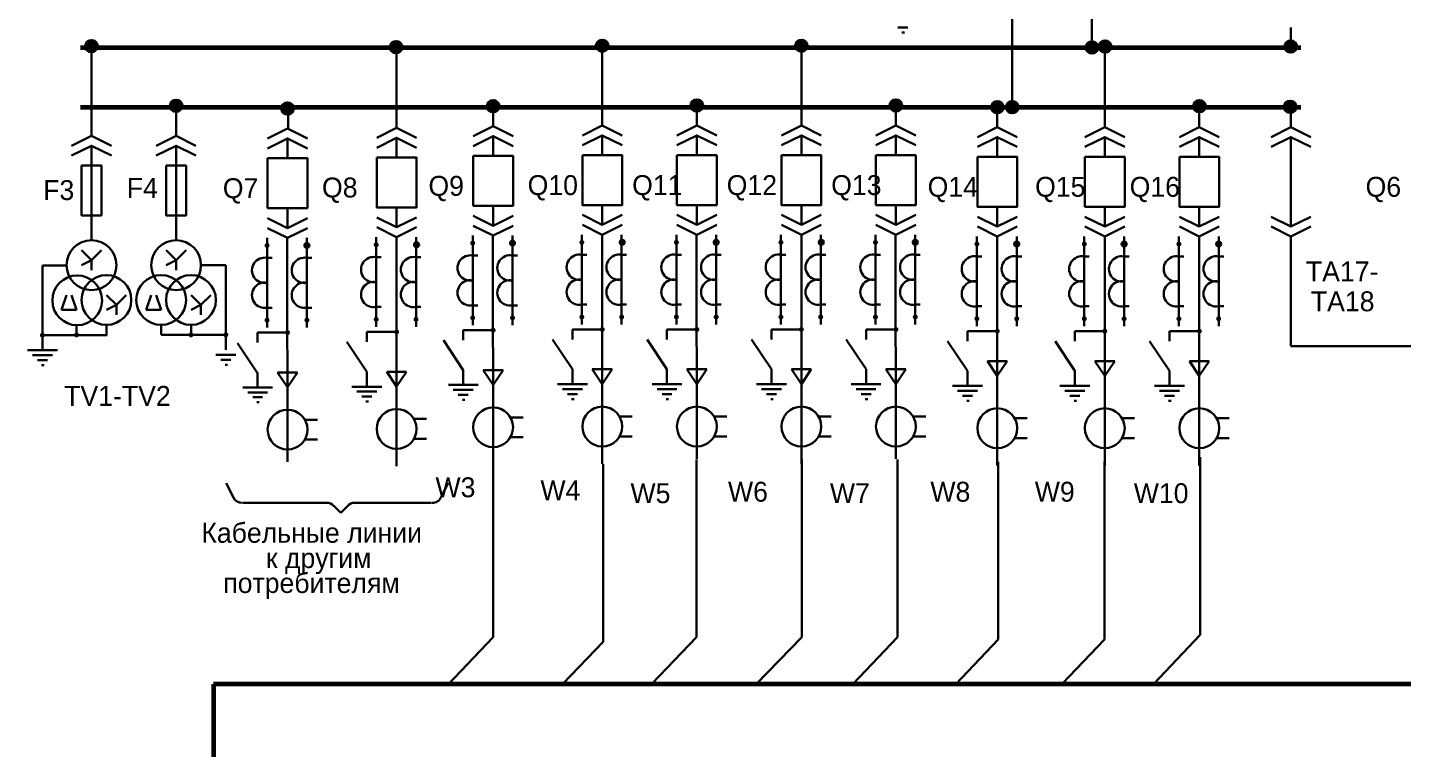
# Model space of a CAD drawing. Header units: millimetres. Extents: x -96 to 597, y -381 to 695.
# Drawn here: x -95.9 to 180.4, y 252.8 to 397.7 of the extents above; entities that cross this region are included whole.
import ezdxf

# ---------------------------------------------------------------- set-up
doc = ezdxf.new("R2010")
doc.units = ezdxf.units.MM

msp = doc.modelspace()

# ---------------------------------------------------------------- hatches: boundary and pattern name
at = {"lineweight": 60}
h = msp.add_hatch(color=256, dxfattribs=at)
edge = h.paths.add_edge_path()
edge.add_arc((-83.07, 393.92), 1, 0, 360)
h = msp.add_hatch(color=256, dxfattribs=at)
edge = h.paths.add_edge_path()
edge.add_arc((-22.02, 393.39), 1, 0, 360)
h = msp.add_hatch(color=256, dxfattribs=at)
edge = h.paths.add_edge_path()
edge.add_arc((-21.75, 393.52), 1, 0, 360)
h = msp.add_hatch(color=256, dxfattribs=at)
edge = h.paths.add_edge_path()
edge.add_arc((19.57, 394), 1, 0, 360)
h = msp.add_hatch(color=256, dxfattribs=at)
edge = h.paths.add_edge_path()
edge.add_arc((59.57, 394), 1, 0, 360)
h = msp.add_hatch(color=256, dxfattribs=at)
edge = h.paths.add_edge_path()
edge.add_arc((117.95, 393.66), 1, 0, 360)
h = msp.add_hatch(color=256, dxfattribs=at)
edge = h.paths.add_edge_path()
edge.add_arc((120.46, 393.79), 1, 0, 360)
at = {"lineweight": 30}
h = msp.add_hatch(color=256, dxfattribs=at)
edge = h.paths.add_edge_path()
edge.add_arc((157.95, 393.66), 1, 0, 360)
at = {"lineweight": 60}
h = msp.add_hatch(color=256, dxfattribs=at)
edge = h.paths.add_edge_path()
edge.add_arc((-66.07, 381.92), 1, 0, 360)
h = msp.add_hatch(color=256, dxfattribs=at)
edge = h.paths.add_edge_path()
edge.add_arc((-43.89, 381.34), 1, 0, 360)
h = msp.add_hatch(color=256, dxfattribs=at)
edge = h.paths.add_edge_path()
edge.add_arc((-2.36, 381.85), 1, 0, 360)
h = msp.add_hatch(color=256, dxfattribs=at)
edge = h.paths.add_edge_path()
edge.add_arc((38.57, 382), 1, 0, 360)
h = msp.add_hatch(color=256, dxfattribs=at)
edge = h.paths.add_edge_path()
edge.add_arc((78.57, 382), 1, 0, 360)
h = msp.add_hatch(color=256, dxfattribs=at)
edge = h.paths.add_edge_path()
edge.add_arc((98.95, 381.66), 1, 0, 360)
h = msp.add_hatch(color=256, dxfattribs=at)
edge = h.paths.add_edge_path()
edge.add_arc((101.95, 381.66), 1, 0, 360)
h = msp.add_hatch(color=256, dxfattribs=at)
edge = h.paths.add_edge_path()
edge.add_arc((139.26, 381.66), 1, 0, 360)
at = {"lineweight": 30}
h = msp.add_hatch(color=256, dxfattribs=at)
edge = h.paths.add_edge_path()
edge.add_arc((157.95, 381.66), 1, 0, 360)
h = msp.add_hatch(color=256, dxfattribs=at)
h.paths.add_polyline_path([(-47.79, 354.38, 0.414214), (-48.29, 353.88, 0.414214), (-47.79, 353.38)])
h.paths.add_polyline_path([(-47.79, 354.38), (-47.79, 353.38, 0.414214), (-47.29, 353.88, 0.414214)])
h = msp.add_hatch(color=256, dxfattribs=at)
h.paths.add_polyline_path([(-39.79, 354.38, 0.414214), (-40.29, 353.88, 0.414214), (-39.79, 353.38)])
h.paths.add_polyline_path([(-39.79, 354.38), (-39.79, 353.38, 0.414214), (-39.29, 353.88, 0.414214)])
h = msp.add_hatch(color=256, dxfattribs=at)
h.paths.add_polyline_path([(-25.86, 354.52, 0.414214), (-26.36, 354.02, 0.414214), (-25.86, 353.52)])
h.paths.add_polyline_path([(-25.86, 354.52), (-25.86, 353.52, 0.414214), (-25.36, 354.02, 0.414214)])
h = msp.add_hatch(color=256, dxfattribs=at)
h.paths.add_polyline_path([(-17.75, 354.52, 0.414214), (-18.25, 354.02, 0.414214), (-17.75, 353.52)])
h.paths.add_polyline_path([(-17.75, 354.52), (-17.75, 353.52, 0.414214), (-17.25, 354.02, 0.414214)])
h = msp.add_hatch(color=256, dxfattribs=at)
h.paths.add_polyline_path([(-6.47, 354.85, 0.414214), (-6.97, 354.35, 0.414214), (-6.47, 353.85)])
h.paths.add_polyline_path([(-6.47, 354.85), (-6.47, 353.85, 0.414214), (-5.97, 354.35, 0.414214)])
h = msp.add_hatch(color=256, dxfattribs=at)
h.paths.add_polyline_path([(1.53, 354.85, 0.414214), (1.03, 354.35, 0.414214), (1.53, 353.85)])
h.paths.add_polyline_path([(1.53, 354.85), (1.53, 353.85, 0.414214), (2.03, 354.35, 0.414214)])
h = msp.add_hatch(color=256, dxfattribs=at)
h.paths.add_polyline_path([(15.46, 355, 0.414214), (14.96, 354.5, 0.414214), (15.46, 354)])
h.paths.add_polyline_path([(15.46, 355), (15.46, 354, 0.414214), (15.96, 354.5, 0.414214)])
h = msp.add_hatch(color=256, dxfattribs=at)
h.paths.add_polyline_path([(23.57, 355, 0.414214), (23.07, 354.5, 0.414214), (23.57, 354)])
h.paths.add_polyline_path([(23.57, 355), (23.57, 354, 0.414214), (24.07, 354.5, 0.414214)])
h = msp.add_hatch(color=256, dxfattribs=at)
h.paths.add_polyline_path([(34.46, 355, 0.414214), (33.96, 354.5, 0.414214), (34.46, 354)])
h.paths.add_polyline_path([(34.46, 355), (34.46, 354, 0.414214), (34.96, 354.5, 0.414214)])
h = msp.add_hatch(color=256, dxfattribs=at)
h.paths.add_polyline_path([(42.46, 355, 0.414214), (41.96, 354.5, 0.414214), (42.46, 354)])
h.paths.add_polyline_path([(42.46, 355), (42.46, 354, 0.414214), (42.96, 354.5, 0.414214)])
h = msp.add_hatch(color=256, dxfattribs=at)
h.paths.add_polyline_path([(55.46, 355, 0.414214), (54.96, 354.5, 0.414214), (55.46, 354)])
h.paths.add_polyline_path([(55.46, 355), (55.46, 354, 0.414214), (55.96, 354.5, 0.414214)])
h = msp.add_hatch(color=256, dxfattribs=at)
h.paths.add_polyline_path([(63.57, 355, 0.414214), (63.07, 354.5, 0.414214), (63.57, 354)])
h.paths.add_polyline_path([(63.57, 355), (63.57, 354, 0.414214), (64.07, 354.5, 0.414214)])
h = msp.add_hatch(color=256, dxfattribs=at)
h.paths.add_polyline_path([(74.46, 355, 0.414214), (73.96, 354.5, 0.414214), (74.46, 354)])
h.paths.add_polyline_path([(74.46, 355), (74.46, 354, 0.414214), (74.96, 354.5, 0.414214)])
h = msp.add_hatch(color=256, dxfattribs=at)
h.paths.add_polyline_path([(82.46, 355, 0.414214), (81.96, 354.5, 0.414214), (82.46, 354)])
h.paths.add_polyline_path([(82.46, 355), (82.46, 354, 0.414214), (82.96, 354.5, 0.414214)])
h = msp.add_hatch(color=256, dxfattribs=at)
h.paths.add_polyline_path([(94.85, 354.66, 0.414214), (94.35, 354.16, 0.414214), (94.85, 353.66)])
h.paths.add_polyline_path([(94.85, 354.66), (94.85, 353.66, 0.414214), (95.35, 354.16, 0.414214)])
h = msp.add_hatch(color=256, dxfattribs=at)
h.paths.add_polyline_path([(102.85, 354.66, 0.414214), (102.35, 354.16, 0.414214), (102.85, 353.66)])
h.paths.add_polyline_path([(102.85, 354.66), (102.85, 353.66, 0.414214), (103.35, 354.16, 0.414214)])
h = msp.add_hatch(color=256, dxfattribs=at)
h.paths.add_polyline_path([(116.43, 354.66, 0.414214), (115.93, 354.16, 0.414214), (116.43, 353.66)])
h.paths.add_polyline_path([(116.43, 354.66), (116.43, 353.66, 0.414214), (116.93, 354.16, 0.414214)])
h = msp.add_hatch(color=256, dxfattribs=at)
h.paths.add_polyline_path([(124.43, 354.66, 0.414214), (123.93, 354.16, 0.414214), (124.43, 353.66)])
h.paths.add_polyline_path([(124.43, 354.66), (124.43, 353.66, 0.414214), (124.93, 354.16, 0.414214)])
h = msp.add_hatch(color=256, dxfattribs=at)
h.paths.add_polyline_path([(135.43, 354.66, 0.414214), (134.93, 354.16, 0.414214), (135.43, 353.66)])
h.paths.add_polyline_path([(135.43, 354.66), (135.43, 353.66, 0.414214), (135.93, 354.16, 0.414214)])
h = msp.add_hatch(color=256, dxfattribs=at)
h.paths.add_polyline_path([(143.43, 354.66, 0.414214), (142.93, 354.16, 0.414214), (143.43, 353.66)])
h.paths.add_polyline_path([(143.43, 354.66), (143.43, 353.66, 0.414214), (143.93, 354.16, 0.414214)])
h = msp.add_hatch(color=256, dxfattribs=at)
h.paths.add_polyline_path([(-6.47, 339.85, 0.414214), (-6.97, 339.35, 0.414214), (-6.47, 338.85)])
h.paths.add_polyline_path([(-6.47, 339.85), (-6.47, 338.85, 0.414214), (-5.97, 339.35, 0.414214)])
h = msp.add_hatch(color=256, dxfattribs=at)
h.paths.add_polyline_path([(1.53, 339.85, 0.414214), (1.03, 339.35, 0.414214), (1.53, 338.85)])
h.paths.add_polyline_path([(1.53, 339.85), (1.53, 338.85, 0.414214), (2.03, 339.35, 0.414214)])
h = msp.add_hatch(color=256, dxfattribs=at)
h.paths.add_polyline_path([(15.46, 340, 0.414214), (14.96, 339.5, 0.414214), (15.46, 339)])
h.paths.add_polyline_path([(15.46, 340), (15.46, 339, 0.414214), (15.96, 339.5, 0.414214)])
h = msp.add_hatch(color=256, dxfattribs=at)
h.paths.add_polyline_path([(23.46, 340, 0.414214), (22.96, 339.5, 0.414214), (23.46, 339)])
h.paths.add_polyline_path([(23.46, 340), (23.46, 339, 0.414214), (23.96, 339.5, 0.414214)])
h = msp.add_hatch(color=256, dxfattribs=at)
h.paths.add_polyline_path([(34.46, 340, 0.414214), (33.96, 339.5, 0.414214), (34.46, 339)])
h.paths.add_polyline_path([(34.46, 340), (34.46, 339, 0.414214), (34.96, 339.5, 0.414214)])
h = msp.add_hatch(color=256, dxfattribs=at)
h.paths.add_polyline_path([(42.46, 340, 0.414214), (41.96, 339.5, 0.414214), (42.46, 339)])
h.paths.add_polyline_path([(42.46, 340), (42.46, 339, 0.414214), (42.96, 339.5, 0.414214)])
h = msp.add_hatch(color=256, dxfattribs=at)
h.paths.add_polyline_path([(55.46, 340, 0.414214), (54.96, 339.5, 0.414214), (55.46, 339)])
h.paths.add_polyline_path([(55.46, 340), (55.46, 339, 0.414214), (55.96, 339.5, 0.414214)])
h = msp.add_hatch(color=256, dxfattribs=at)
h.paths.add_polyline_path([(63.46, 340, 0.414214), (62.96, 339.5, 0.414214), (63.46, 339)])
h.paths.add_polyline_path([(63.46, 340), (63.46, 339, 0.414214), (63.96, 339.5, 0.414214)])
h = msp.add_hatch(color=256, dxfattribs=at)
h.paths.add_polyline_path([(74.46, 340, 0.414214), (73.96, 339.5, 0.414214), (74.46, 339)])
h.paths.add_polyline_path([(74.46, 340), (74.46, 339, 0.414214), (74.96, 339.5, 0.414214)])
h = msp.add_hatch(color=256, dxfattribs=at)
h.paths.add_polyline_path([(82.46, 340, 0.414214), (81.96, 339.5, 0.414214), (82.46, 339)])
h.paths.add_polyline_path([(82.46, 340), (82.46, 339, 0.414214), (82.96, 339.5, 0.414214)])
h = msp.add_hatch(color=256, dxfattribs=at)
h.paths.add_polyline_path([(-47.79, 339.38, 0.414214), (-48.29, 338.88, 0.414214), (-47.79, 338.38)])
h.paths.add_polyline_path([(-47.79, 339.38), (-47.79, 338.38, 0.414214), (-47.29, 338.88, 0.414214)])
h = msp.add_hatch(color=256, dxfattribs=at)
h.paths.add_polyline_path([(-39.79, 339.38, 0.414214), (-40.29, 338.88, 0.414214), (-39.79, 338.38)])
h.paths.add_polyline_path([(-39.79, 339.38), (-39.79, 338.38, 0.414214), (-39.29, 338.88, 0.414214)])
h = msp.add_hatch(color=256, dxfattribs=at)
h.paths.add_polyline_path([(-25.86, 339.52, 0.414214), (-26.36, 339.02, 0.414214), (-25.86, 338.52)])
h.paths.add_polyline_path([(-25.86, 339.52), (-25.86, 338.52, 0.414214), (-25.36, 339.02, 0.414214)])
h = msp.add_hatch(color=256, dxfattribs=at)
h.paths.add_polyline_path([(-17.86, 339.52, 0.414214), (-18.36, 339.02, 0.414214), (-17.86, 338.52)])
h.paths.add_polyline_path([(-17.86, 339.52), (-17.86, 338.52, 0.414214), (-17.36, 339.02, 0.414214)])
h = msp.add_hatch(color=256, dxfattribs=at)
h.paths.add_polyline_path([(-2.36, 337.35, 0.414214), (-2.86, 336.85, 0.414214), (-2.36, 336.35)])
h.paths.add_polyline_path([(-2.36, 337.35), (-2.36, 336.35, 0.414214), (-1.86, 336.85, 0.414214)])
h = msp.add_hatch(color=256, dxfattribs=at)
h.paths.add_polyline_path([(19.57, 337.5, 0.414214), (19.07, 337, 0.414214), (19.57, 336.5)])
h.paths.add_polyline_path([(19.57, 337.5), (19.57, 336.5, 0.414214), (20.07, 337, 0.414214)])
h = msp.add_hatch(color=256, dxfattribs=at)
h.paths.add_polyline_path([(38.57, 337.5, 0.414214), (38.07, 337, 0.414214), (38.57, 336.5)])
h.paths.add_polyline_path([(38.57, 337.5), (38.57, 336.5, 0.414214), (39.07, 337, 0.414214)])
h = msp.add_hatch(color=256, dxfattribs=at)
h.paths.add_polyline_path([(59.57, 337.5, 0.414214), (59.07, 337, 0.414214), (59.57, 336.5)])
h.paths.add_polyline_path([(59.57, 337.5), (59.57, 336.5, 0.414214), (60.07, 337, 0.414214)])
h = msp.add_hatch(color=256, dxfattribs=at)
h.paths.add_polyline_path([(78.57, 337.5, 0.414214), (78.07, 337, 0.414214), (78.57, 336.5)])
h.paths.add_polyline_path([(78.57, 337.5), (78.57, 336.5, 0.414214), (79.07, 337, 0.414214)])
h = msp.add_hatch(color=256, dxfattribs=at)
h.paths.add_polyline_path([(94.85, 339.66, 0.414214), (94.35, 339.16, 0.414214), (94.85, 338.66)])
h.paths.add_polyline_path([(94.85, 339.66), (94.85, 338.66, 0.414214), (95.35, 339.16, 0.414214)])
h = msp.add_hatch(color=256, dxfattribs=at)
h.paths.add_polyline_path([(98.95, 337.16, 0.414214), (98.45, 336.66, 0.414214), (98.95, 336.16)])
h.paths.add_polyline_path([(98.95, 337.16), (98.95, 336.16, 0.414214), (99.45, 336.66, 0.414214)])
h = msp.add_hatch(color=256, dxfattribs=at)
h.paths.add_polyline_path([(102.85, 339.66, 0.414214), (102.35, 339.16, 0.414214), (102.85, 338.66)])
h.paths.add_polyline_path([(102.85, 339.66), (102.85, 338.66, 0.414214), (103.35, 339.16, 0.414214)])
h = msp.add_hatch(color=256, dxfattribs=at)
h.paths.add_polyline_path([(116.43, 339.66, 0.414214), (115.93, 339.16, 0.414214), (116.43, 338.66)])
h.paths.add_polyline_path([(116.43, 339.66), (116.43, 338.66, 0.414214), (116.93, 339.16, 0.414214)])
h = msp.add_hatch(color=256, dxfattribs=at)
h.paths.add_polyline_path([(120.54, 337.16, 0.414214), (120.04, 336.66, 0.414214), (120.54, 336.16)])
h.paths.add_polyline_path([(120.54, 337.16), (120.54, 336.16, 0.414214), (121.04, 336.66, 0.414214)])
h = msp.add_hatch(color=256, dxfattribs=at)
h.paths.add_polyline_path([(124.43, 339.66, 0.414214), (123.93, 339.16, 0.414214), (124.43, 338.66)])
h.paths.add_polyline_path([(124.43, 339.66), (124.43, 338.66, 0.414214), (124.93, 339.16, 0.414214)])
h = msp.add_hatch(color=256, dxfattribs=at)
h.paths.add_polyline_path([(135.43, 339.66, 0.414214), (134.93, 339.16, 0.414214), (135.43, 338.66)])
h.paths.add_polyline_path([(135.43, 339.66), (135.43, 338.66, 0.414214), (135.93, 339.16, 0.414214)])
h = msp.add_hatch(color=256, dxfattribs=at)
h.paths.add_polyline_path([(139.54, 337.16, 0.414214), (139.04, 336.66, 0.414214), (139.54, 336.16)])
h.paths.add_polyline_path([(139.54, 337.16), (139.54, 336.16, 0.414214), (140.04, 336.66, 0.414214)])
h = msp.add_hatch(color=256, dxfattribs=at)
h.paths.add_polyline_path([(143.43, 339.66, 0.414214), (142.93, 339.16, 0.414214), (143.43, 338.66)])
h.paths.add_polyline_path([(143.43, 339.66), (143.43, 338.66, 0.414214), (143.93, 339.16, 0.414214)])
h = msp.add_hatch(color=256, dxfattribs=at)
h.paths.add_polyline_path([(-92.93, 336.35, 0.414214), (-93.43, 335.85, 0.414214), (-92.93, 335.35)])
h.paths.add_polyline_path([(-92.93, 336.35), (-92.93, 335.35, 0.414214), (-92.43, 335.85, 0.414214)])
h = msp.add_hatch(color=256, dxfattribs=at)
h.paths.add_polyline_path([(-86.07, 336.42, 0.414214), (-86.57, 335.92, 0.414214), (-86.07, 335.42)])
h.paths.add_polyline_path([(-86.07, 336.42), (-86.07, 335.42, 0.414214), (-85.57, 335.92, 0.414214)])
h = msp.add_hatch(color=256, dxfattribs=at)
h.paths.add_polyline_path([(-63.07, 336.42, 0.414214), (-63.57, 335.92, 0.414214), (-63.07, 335.42)])
h.paths.add_polyline_path([(-63.07, 336.42), (-63.07, 335.42, 0.414214), (-62.57, 335.92, 0.414214)])
h = msp.add_hatch(color=256, dxfattribs=at)
h.paths.add_polyline_path([(-56.07, 336.42, 0.414214), (-56.57, 335.92, 0.414214), (-56.07, 335.42)])
h.paths.add_polyline_path([(-56.07, 336.42), (-56.07, 335.42, 0.414214), (-55.57, 335.92, 0.414214)])
h = msp.add_hatch(color=256, dxfattribs=at)
h.paths.add_polyline_path([(-43.68, 336.88, 0.414214), (-44.18, 336.38, 0.414214), (-43.68, 335.88)])
h.paths.add_polyline_path([(-43.68, 336.88), (-43.68, 335.88, 0.414214), (-43.18, 336.38, 0.414214)])
h = msp.add_hatch(color=256, dxfattribs=at)
h.paths.add_polyline_path([(-21.75, 337.02, 0.414214), (-22.25, 336.52, 0.414214), (-21.75, 336.02)])
h.paths.add_polyline_path([(-21.75, 337.02), (-21.75, 336.02, 0.414214), (-21.25, 336.52, 0.414214)])

# ---------------------------------------------------------------- linework, layer by layer
for p, q in [((101.95, 403.66), (101.95, 381.66)), ((117.95, 403.66), (117.95, 393.66)), ((78.95, 397.65), (80.95, 397.65)), ((79.79, 396.66), (80.28, 396.66)), ((157.95, 393.66), (157.95, 397.66)), ((-83.07, 393.92), (-83.07, 375.92)), ((-21.75, 393.52), (-21.75, 377.52)), ((19.57, 394), (19.57, 378)), ((59.57, 394), (59.57, 378)), ((120.54, 393.66), (120.54, 377.66)), ((-66.07, 381.92), (-66.07, 375.92)), ((-43.58, 381.47), (-43.58, 377.47)), ((-2.36, 381.85), (-2.36, 377.85)), ((38.57, 382), (38.57, 378)), ((78.57, 382), (78.57, 378)), ((98.95, 381.66), (98.95, 377.66)), ((139.54, 381.66), (139.54, 377.66)), ((157.95, 381.66), (157.95, 377.66)), ((-83.07, 373.92), (-83.07, 359.92)), ((-66.07, 373.92), (-66.07, 359.92)), ((157.95, 375.66), (157.95, 357.66)), ((19.57, 362), (19.57, 358)), ((38.57, 362), (38.57, 358)), ((59.57, 362), (59.57, 358)), ((78.57, 362), (78.57, 358)), ((-83.07, 359.92), (-83.07, 354.92)), ((-66.07, 359.92), (-66.07, 354.92)), ((-47.68, 359.38), (-43.68, 357.38)), ((-43.68, 361.38), (-43.68, 357.38)), ((-43.68, 357.38), (-39.68, 359.38)), ((-25.75, 359.52), (-21.75, 357.52)), ((-21.75, 361.52), (-21.75, 357.52)), ((-21.75, 357.52), (-17.75, 359.52)), ((-6.36, 359.85), (-2.36, 357.85)), ((-2.36, 361.85), (-2.36, 357.85)), ((-2.36, 357.85), (1.64, 359.85)), ((15.57, 360), (19.57, 358)), ((19.57, 358), (23.57, 360)), ((34.57, 360), (38.57, 358)), ((38.57, 358), (42.57, 360)), ((55.57, 360), (59.57, 358)), ((59.57, 358), (63.57, 360)), ((74.57, 360), (78.57, 358)), ((78.57, 358), (82.57, 360)), ((94.95, 359.66), (98.95, 357.66)), ((98.95, 361.66), (98.95, 357.66)), ((98.95, 357.66), (102.95, 359.66)), ((116.54, 359.66), (120.54, 357.66)), ((120.54, 361.66), (120.54, 357.66)), ((120.54, 357.66), (124.54, 359.66)), ((135.54, 359.66), (139.54, 357.66)), ((139.54, 361.66), (139.54, 357.66)), ((139.54, 357.66), (143.54, 359.66)), ((153.95, 359.66), (157.95, 357.66)), ((157.95, 357.66), (161.95, 359.66)), ((-47.68, 357.38), (-43.68, 355.38)), ((-43.68, 355.38), (-39.68, 357.38)), ((-25.75, 357.52), (-21.75, 355.52)), ((-21.75, 355.52), (-17.75, 357.52)), ((-6.36, 357.85), (-2.36, 355.85)), ((-2.36, 355.85), (1.64, 357.85)), ((15.57, 358), (19.57, 356)), ((19.57, 356), (23.57, 358)), ((34.57, 358), (38.57, 356)), ((38.57, 356), (42.57, 358)), ((55.57, 358), (59.57, 356)), ((59.57, 356), (63.57, 358)), ((74.57, 358), (78.57, 356)), ((78.57, 356), (82.57, 358)), ((94.95, 357.66), (98.95, 355.66)), ((98.95, 355.66), (102.95, 357.66)), ((116.54, 357.66), (120.54, 355.66)), ((120.54, 355.66), (124.54, 357.66)), ((135.54, 357.66), (139.54, 355.66)), ((139.54, 355.66), (143.54, 357.66)), ((153.95, 357.66), (157.95, 355.66)), ((157.95, 355.66), (161.95, 357.66)), ((-47.79, 355.38), (-47.79, 337.38)), ((-43.74, 355.38), (-43.68, 310.38)), ((-39.79, 355.38), (-39.79, 337.38)), ((-25.86, 355.52), (-25.86, 337.52)), ((-21.75, 355.52), (-21.75, 309.52)), ((-17.86, 355.52), (-17.86, 337.52)), ((-6.47, 355.85), (-6.47, 337.85)), ((-2.41, 355.85), (-2.36, 310.85)), ((1.53, 355.85), (1.53, 337.85)), ((15.46, 356), (15.46, 338)), ((19.57, 356), (19.57, 310)), ((23.46, 356), (23.46, 338)), ((34.46, 356), (34.46, 338)), ((38.52, 356), (38.57, 311)), ((42.46, 356), (42.46, 338)), ((55.46, 356), (55.46, 338)), ((59.57, 356), (59.57, 310)), ((63.46, 356), (63.46, 338)), ((74.46, 356), (74.46, 338)), ((78.52, 356), (78.57, 311)), ((82.46, 356), (82.46, 338)), ((94.85, 355.66), (94.85, 337.66)), ((98.95, 355.66), (98.95, 309.66)), ((102.85, 355.66), (102.85, 337.66)), ((116.43, 355.66), (116.43, 337.66)), ((120.54, 355.66), (120.54, 309.66)), ((124.43, 355.66), (124.43, 337.66)), ((135.43, 355.66), (135.43, 337.66)), ((139.54, 355.66), (139.54, 309.66)), ((143.43, 355.66), (143.43, 337.66)), ((157.95, 337.66), (157.95, 355.66)), ((-85.07, 352.92), (-83.07, 350.92)), ((-83.07, 350.92), (-85.07, 349.92)), ((-83.07, 350.92), (-81.07, 352.92)), ((-81.07, 352.92), (-83.07, 350.92)), ((-83.07, 350.92), (-83.07, 348.92)), ((-68.07, 352.92), (-66.07, 350.92)), ((-66.07, 350.92), (-68.07, 349.92)), ((-64.07, 352.92), (-66.07, 350.92)), ((-66.07, 350.92), (-64.07, 352.92)), ((-66.07, 350.92), (-66.07, 348.92)), ((-47.79, 351.38), (-46.79, 351.38)), ((-39.79, 351.38), (-38.79, 351.38)), ((-25.86, 351.52), (-24.86, 351.52)), ((-17.86, 351.52), (-16.86, 351.52)), ((-6.47, 351.85), (-5.47, 351.85)), ((1.53, 351.85), (2.53, 351.85)), ((15.46, 352), (16.46, 352)), ((23.46, 352), (24.46, 352)), ((34.46, 352), (35.46, 352)), ((42.46, 352), (43.46, 352)), ((55.46, 352), (56.46, 352)), ((63.46, 352), (64.46, 352)), ((74.46, 352), (75.46, 352)), ((82.46, 352), (83.46, 352)), ((94.85, 351.66), (95.85, 351.66)), ((102.85, 351.66), (103.85, 351.66)), ((116.43, 351.66), (117.43, 351.66)), ((124.43, 351.66), (125.43, 351.66)), ((135.43, 351.66), (136.43, 351.66)), ((143.43, 351.66), (144.43, 351.66)), ((-87.93, 349.85), (-92.93, 349.85)), ((-92.93, 349.85), (-92.93, 332.85)), ((-61.07, 349.92), (-61.07, 349.92)), ((-61.07, 349.92), (-56.07, 349.92)), ((-56.07, 349.92), (-56.07, 335.92)), ((-88.07, 343.92), (-89.07, 340.92)), ((-86.07, 340.92), (-87.07, 343.92)), ((-80.07, 343.92), (-78.07, 341.92)), ((-76.07, 343.92), (-78.07, 341.92)), ((-78.07, 341.92), (-76.07, 343.92)), ((-71.07, 343.92), (-72.07, 340.92)), ((-69.07, 340.92), (-70.07, 343.92)), ((-63.07, 343.92), (-61.07, 341.92)), ((-59.07, 343.92), (-61.07, 341.92)), ((-61.07, 341.92), (-59.07, 343.92)), ((-89.07, 340.92), (-86.07, 340.92)), ((-78.07, 341.92), (-80.07, 340.92)), ((-78.07, 341.92), (-78.07, 339.92)), ((-72.07, 340.92), (-69.07, 340.92)), ((-61.07, 341.92), (-63.07, 340.92)), ((-61.07, 341.92), (-61.07, 339.92)), ((-47.79, 341.38), (-46.79, 341.38)), ((-39.79, 341.38), (-38.79, 341.38)), ((-25.86, 341.52), (-24.86, 341.52)), ((-17.86, 341.52), (-16.86, 341.52)), ((-6.47, 341.85), (-5.47, 341.85)), ((1.53, 341.85), (2.53, 341.85)), ((15.46, 342), (16.46, 342)), ((23.46, 342), (24.46, 342)), ((34.46, 342), (35.46, 342)), ((42.46, 342), (43.46, 342)), ((55.46, 342), (56.46, 342)), ((63.46, 342), (64.46, 342)), ((74.46, 342), (75.46, 342)), ((82.46, 342), (83.46, 342)), ((94.85, 341.66), (95.85, 341.66)), ((102.85, 341.66), (103.85, 341.66)), ((116.43, 341.66), (117.43, 341.66)), ((124.43, 341.66), (125.43, 341.66)), ((135.43, 341.66), (136.43, 341.66)), ((143.43, 341.66), (144.43, 341.66)), ((-86.07, 337.92), (-86.07, 335.92)), ((-80.07, 337.92), (-80.07, 335.92)), ((-69.07, 337.92), (-69.07, 335.92)), ((-63.07, 337.92), (-63.07, 335.92)), ((157.95, 333.66), (157.95, 337.66)), ((-79.93, 335.85), (-92.93, 335.85)), ((-69.07, 335.92), (-56.07, 335.92)), ((-56.07, 335.92), (-56.07, 332.92)), ((-43.68, 336.38), (-49.68, 336.38)), ((-49.68, 336.38), (-49.68, 334.38)), ((-27.75, 328.52), (-31.75, 334.52)), ((-21.75, 336.52), (-27.75, 336.52)), ((-27.75, 336.52), (-27.75, 334.52)), ((-8.36, 328.85), (-12.36, 334.85)), ((-8.36, 336.85), (-8.36, 334.85)), ((-2.36, 336.85), (-8.36, 336.85)), ((13.57, 329), (9.57, 335)), ((13.57, 337), (13.57, 335)), ((19.57, 337), (13.57, 337)), ((32.57, 329), (28.57, 335)), ((38.57, 337), (32.57, 337)), ((32.57, 337), (32.57, 335)), ((53.57, 329), (49.57, 335)), ((53.57, 337), (53.57, 335)), ((59.57, 337), (53.57, 337)), ((72.57, 329), (68.57, 335)), ((78.57, 337), (72.57, 337)), ((72.57, 337), (72.57, 335)), ((92.95, 328.66), (88.95, 334.66)), ((92.95, 336.66), (92.95, 334.66)), ((98.95, 336.66), (92.95, 336.66)), ((114.54, 328.66), (110.54, 334.66)), ((114.54, 336.66), (114.54, 334.66)), ((120.54, 336.66), (114.54, 336.66)), ((133.54, 328.66), (129.54, 334.66)), ((133.54, 336.66), (133.54, 334.66)), ((139.54, 336.66), (133.54, 336.66)), ((-95.93, 332.85), (-89.93, 332.85)), ((-94.93, 331.85), (-90.93, 331.85)), ((-58.07, 331.92), (-54.07, 331.92)), ((-49.73, 328.25), (-53.73, 334.25)), ((157.95, 333.66), (187.95, 333.66)), ((-93.93, 330.85), (-91.93, 330.85)), ((-93.09, 329.85), (-92.6, 329.85)), ((-57.07, 330.92), (-55.07, 330.92)), ((-56.24, 329.92), (-55.74, 329.92)), ((-8.36, 328.85), (-8.36, 325.85)), ((-0.36, 328.85), (-4.36, 328.85)), ((-4.36, 328.85), (-2.36, 325.85)), ((-2.36, 325.85), (-0.36, 328.85)), ((13.57, 329), (13.57, 326)), ((17.57, 329), (19.57, 326)), ((21.57, 329), (17.57, 329)), ((19.57, 326), (21.57, 329)), ((32.57, 329), (32.57, 326)), ((36.57, 329), (38.57, 326)), ((40.57, 329), (36.57, 329)), ((38.57, 326), (40.57, 329)), ((53.57, 329), (53.57, 326)), ((57.57, 329), (59.57, 326)), ((61.57, 329), (57.57, 329)), ((59.57, 326), (61.57, 329)), ((72.57, 329), (72.57, 326)), ((76.57, 329), (78.57, 326)), ((80.57, 329), (76.57, 329)), ((78.57, 326), (80.57, 329)), ((100.95, 330.66), (96.95, 330.66)), ((96.95, 330.66), (98.95, 327.66)), ((98.95, 327.66), (100.95, 330.66)), ((118.54, 330.66), (120.54, 327.66)), ((122.54, 330.66), (118.54, 330.66)), ((120.54, 327.66), (122.54, 330.66)), ((141.54, 330.66), (137.54, 330.66)), ((137.54, 330.66), (139.54, 327.66)), ((139.54, 327.66), (141.54, 330.66)), ((-49.68, 328.38), (-49.68, 325.38)), ((-45.68, 328.38), (-43.68, 325.38)), ((-41.68, 328.38), (-45.68, 328.38)), ((-43.68, 325.38), (-41.68, 328.38)), ((-27.75, 328.52), (-27.75, 325.52)), ((-19.75, 328.52), (-23.75, 328.52)), ((-23.75, 328.52), (-21.75, 325.52)), ((-21.75, 325.52), (-19.75, 328.52)), ((92.95, 328.66), (92.95, 325.66)), ((114.54, 328.66), (114.54, 325.66)), ((133.54, 328.66), (133.54, 325.66)), ((-52.68, 325.37), (-46.68, 325.37)), ((-51.68, 324.37), (-47.68, 324.37)), ((-50.68, 323.37), (-48.68, 323.37)), ((-30.75, 325.51), (-24.75, 325.51)), ((-29.75, 324.51), (-25.75, 324.51)), ((-28.75, 323.51), (-26.75, 323.51)), ((-11.36, 325.85), (-5.36, 325.85)), ((-10.36, 324.85), (-6.36, 324.85)), ((-9.36, 323.85), (-7.36, 323.85)), ((10.57, 325.99), (16.57, 325.99)), ((11.57, 324.99), (15.57, 324.99)), ((12.57, 323.99), (14.57, 323.99)), ((29.57, 325.99), (35.57, 325.99)), ((30.57, 324.99), (34.57, 324.99)), ((31.57, 323.99), (33.57, 323.99)), ((50.57, 325.99), (56.57, 325.99)), ((51.57, 324.99), (55.57, 324.99)), ((52.57, 323.99), (54.57, 323.99)), ((69.57, 325.99), (75.57, 325.99)), ((70.57, 324.99), (74.57, 324.99)), ((71.57, 323.99), (73.57, 323.99)), ((89.95, 325.65), (95.95, 325.65)), ((90.95, 324.65), (94.95, 324.65)), ((91.95, 323.65), (93.95, 323.65)), ((111.54, 325.65), (117.54, 325.65)), ((112.54, 324.65), (116.54, 324.65)), ((113.54, 323.65), (115.54, 323.65)), ((130.54, 325.65), (136.54, 325.65)), ((131.54, 324.65), (135.54, 324.65)), ((132.54, 323.65), (134.54, 323.65)), ((-49.85, 322.38), (-49.35, 322.38)), ((-27.92, 322.52), (-27.42, 322.52)), ((-8.52, 322.85), (-8.03, 322.85)), ((13.41, 323), (13.9, 323)), ((32.41, 323), (32.9, 323)), ((53.41, 323), (53.9, 323)), ((72.41, 323), (72.9, 323)), ((92.79, 322.66), (93.28, 322.66)), ((114.37, 322.66), (114.87, 322.66)), ((133.37, 322.66), (133.87, 322.66)), ((-40.24, 318.88), (-37.68, 318.88)), ((-18.31, 319.02), (-15.75, 319.02)), ((1.09, 319.35), (3.64, 319.35)), ((23.02, 319.5), (25.57, 319.5)), ((42.02, 319.5), (44.57, 319.5)), ((63.02, 319.5), (65.57, 319.5)), ((82.02, 319.5), (84.57, 319.5)), ((102.4, 319.16), (104.95, 319.16)), ((123.99, 319.16), (126.54, 319.16)), ((142.99, 319.16), (145.54, 319.16)), ((-18.31, 315.02), (-15.75, 315.02)), ((1.09, 315.35), (3.64, 315.35)), ((23.02, 315.5), (25.57, 315.5)), ((42.02, 315.5), (44.57, 315.5)), ((63.02, 315.5), (65.57, 315.5)), ((82.02, 315.5), (84.57, 315.5)), ((102.4, 315.16), (104.95, 315.16)), ((123.99, 315.16), (126.54, 315.16)), ((142.99, 315.16), (145.54, 315.16)), ((-40.24, 314.88), (-37.68, 314.88)), ((-2.36, 310.85), (-2.36, 275.18)), ((19.72, 309.92), (19.72, 274.24)), ((38.51, 310.85), (38.51, 275.18)), ((59.65, 310.85), (59.65, 275.18)), ((78.91, 310.85), (78.91, 275.18)), ((99.1, 310.38), (99.1, 274.71)), ((120.48, 310.38), (120.48, 274.71)), ((139.74, 311.32), (139.74, 275.65)), ((-56, 306.16), (-54.55, 303.27)), ((-12.87, 303.27), (-11.42, 306.16)), ((-52.65, 302.16), (-35.82, 302.16)), ((-34.4, 301.58), (-32.99, 300.16)), ((-32.99, 300.16), (-31.57, 301.58)), ((-30.16, 302.16), (-14.82, 302.16)), ((-2.36, 275.18), (-11.49, 265.64)), ((19.72, 274.24), (11.66, 265.79)), ((38.51, 275.18), (29.5, 265.81)), ((59.65, 275.18), (50.52, 265.72)), ((78.91, 275.18), (69.91, 265.72)), ((99.1, 274.71), (90.58, 265.72)), ((120.48, 274.71), (111.95, 265.81)), ((139.74, 275.65), (130.4, 265.81))]:
    msp.add_line(p, q, dxfattribs=at)
at = {"lineweight": 60}
for p, q in [((-85.27, 393.66), (159.95, 393.66)), ((-85.27, 381.66), (159.95, 381.66)), ((322.62, 265.75), (-58.58, 265.75)), ((-58.58, 265.75), (-58.58, -318.48))]:
    msp.add_line(p, q, dxfattribs=at)
at = {"lineweight": 30}
for points in [[(-87.07, 373.92), (-83.07, 375.92), (-79.07, 373.92)], [(-70.07, 373.92), (-66.07, 375.92), (-62.07, 373.92)], [(-47.68, 375.38), (-43.68, 377.38), (-39.68, 375.38)], [(-25.75, 375.52), (-21.75, 377.52), (-17.75, 375.52)], [(-6.36, 375.85), (-2.36, 377.85), (1.64, 375.85)], [(-6.36, 373.85), (-2.36, 375.85), (1.64, 373.85)], [(-2.36, 375.85), (-2.36, 371.85)], [(15.57, 376), (19.57, 378), (23.57, 376)], [(15.57, 374), (19.57, 376), (23.57, 374)], [(19.57, 376), (19.57, 372)], [(34.57, 376), (38.57, 378), (42.57, 376)], [(34.57, 374), (38.57, 376), (42.57, 374)], [(38.57, 376), (38.57, 372)], [(55.57, 376), (59.57, 378), (63.57, 376)], [(55.57, 374), (59.57, 376), (63.57, 374)], [(59.57, 376), (59.57, 372)], [(74.57, 376), (78.57, 378), (82.57, 376)], [(74.57, 374), (78.57, 376), (82.57, 374)], [(78.57, 376), (78.57, 372)], [(94.95, 375.66), (98.95, 377.66), (102.95, 375.66)], [(116.54, 375.66), (120.54, 377.66), (124.54, 375.66)], [(135.54, 375.66), (139.54, 377.66), (143.54, 375.66)], [(153.95, 375.66), (157.95, 377.66), (161.95, 375.66)], [(-87.07, 371.92), (-83.07, 373.92), (-79.07, 371.92)], [(-70.07, 371.92), (-66.07, 373.92), (-62.07, 371.92)], [(-47.68, 373.38), (-43.68, 375.38), (-39.68, 373.38)], [(-43.68, 375.38), (-43.68, 371.38)], [(-25.75, 373.52), (-21.75, 375.52), (-17.75, 373.52)], [(-21.75, 375.52), (-21.75, 371.52)], [(94.95, 373.66), (98.95, 375.66), (102.95, 373.66)], [(98.95, 375.66), (98.95, 371.66)], [(116.54, 373.66), (120.54, 375.66), (124.54, 373.66)], [(120.54, 375.66), (120.54, 371.66)], [(135.54, 373.66), (139.54, 375.66), (143.54, 373.66)], [(139.54, 375.66), (139.54, 371.66)], [(153.95, 373.66), (157.95, 375.66), (161.95, 373.66)]]:
    msp.add_lwpolyline(points, dxfattribs=at)
for points in [[(-47.68, 371.38), (-39.68, 371.38), (-39.68, 361.38), (-47.68, 361.38)], [(-25.75, 371.52), (-17.75, 371.52), (-17.75, 361.52), (-25.75, 361.52)], [(-6.36, 371.85), (1.64, 371.85), (1.64, 361.85), (-6.36, 361.85)], [(15.57, 372), (23.57, 372), (23.57, 362), (15.57, 362)], [(34.57, 372), (42.57, 372), (42.57, 362), (34.57, 362)], [(55.57, 372), (63.57, 372), (63.57, 362), (55.57, 362)], [(74.57, 372), (82.57, 372), (82.57, 362), (74.57, 362)], [(94.95, 371.66), (102.95, 371.66), (102.95, 361.66), (94.95, 361.66)], [(116.54, 371.66), (124.54, 371.66), (124.54, 361.66), (116.54, 361.66)], [(135.54, 371.66), (143.54, 371.66), (143.54, 361.66), (135.54, 361.66)], [(-85.07, 369.92), (-81.07, 369.92), (-81.07, 359.92), (-85.07, 359.92)], [(-68.07, 369.92), (-64.07, 369.92), (-64.07, 359.92), (-68.07, 359.92)]]:
    msp.add_lwpolyline(points, close=True, dxfattribs=at)
at = {"lineweight": 60}
for centre in [(-83.07, 393.92), (-21.86, 393.72), (19.57, 394), (59.57, 394), (117.95, 393.66), (120.6, 393.83), (157.9, 393.83), (-66.06, 381.94), (-43.68, 381.38), (-2.36, 381.85), (38.57, 382), (78.57, 382), (98.95, 381.66), (101.95, 381.66), (139.56, 381.85), (157.79, 381.74)]:
    msp.add_circle(centre, 1, dxfattribs=at)
at = {"lineweight": 30}
for centre, radius in [((157.95, 393.66), 1), ((157.95, 381.66), 1), ((-83.07, 349.92), 5), ((-66.07, 349.92), 5), ((-39.79, 353.88), 0.5), ((-17.75, 354.02), 0.5), ((1.53, 354.35), 0.5), ((23.57, 354.5), 0.5), ((42.46, 354.5), 0.5), ((63.57, 354.5), 0.5), ((82.46, 354.5), 0.5), ((102.85, 354.16), 0.5), ((124.43, 354.16), 0.5), ((143.43, 354.16), 0.5), ((-85.93, 342.85), 5), ((-80.07, 342.92), 5), ((-69.07, 342.92), 5), ((-63.07, 342.92), 5), ((-43.68, 316.88), 4), ((-21.75, 317.02), 4), ((-2.36, 317.35), 4), ((19.57, 317.5), 4), ((38.57, 317.5), 4), ((59.57, 317.5), 4), ((78.57, 317.5), 4), ((98.95, 317.16), 4), ((120.54, 317.16), 4), ((139.54, 317.16), 4)]:
    msp.add_circle(centre, radius, dxfattribs=at)
for centre, radius, start, end in [((-48.29, 348.88), 2.55, 78.6901, 281.3099), ((-40.29, 348.88), 2.55, 78.6901, 281.3099), ((-26.36, 349.02), 2.55, 78.6901, 281.3099), ((-18.36, 349.02), 2.55, 78.6901, 281.3099), ((-6.97, 349.35), 2.55, 78.6901, 281.3099), ((1.03, 349.36), 2.55, 78.6901, 281.3099), ((14.96, 349.5), 2.55, 78.6901, 281.3099), ((22.96, 349.5), 2.55, 78.6901, 281.3099), ((33.96, 349.5), 2.55, 78.6901, 281.3099), ((41.96, 349.5), 2.55, 78.6901, 281.3099), ((54.96, 349.5), 2.55, 78.6901, 281.3099), ((62.96, 349.5), 2.55, 78.6901, 281.3099), ((73.96, 349.5), 2.55, 78.6901, 281.3099), ((81.96, 349.5), 2.55, 78.6901, 281.3099), ((94.35, 349.16), 2.55, 78.6901, 281.3099), ((102.35, 349.16), 2.55, 78.6901, 281.3099), ((115.93, 349.16), 2.55, 78.6901, 281.3099), ((123.93, 349.16), 2.55, 78.6901, 281.3099), ((134.93, 349.16), 2.55, 78.6901, 281.3099), ((142.93, 349.16), 2.55, 78.6901, 281.3099), ((-48.29, 343.88), 2.55, 78.6901, 281.3099), ((-40.29, 343.88), 2.55, 78.6901, 281.3099), ((-26.36, 344.02), 2.55, 78.6901, 281.3099), ((-18.36, 344.02), 2.55, 78.6901, 281.3099), ((-6.97, 344.36), 2.55, 78.6901, 281.3099), ((1.03, 344.36), 2.55, 78.6901, 281.3099), ((14.96, 344.5), 2.55, 78.6901, 281.3099), ((22.96, 344.5), 2.55, 78.6901, 281.3099), ((33.96, 344.5), 2.55, 78.6901, 281.3099), ((41.96, 344.5), 2.55, 78.6901, 281.3099), ((54.96, 344.5), 2.55, 78.6901, 281.3099), ((62.96, 344.5), 2.55, 78.6901, 281.3099), ((73.96, 344.5), 2.55, 78.6901, 281.3099), ((81.96, 344.5), 2.55, 78.6901, 281.3099), ((94.35, 344.16), 2.55, 78.6901, 281.3099), ((102.35, 344.16), 2.55, 78.6901, 281.3099), ((115.93, 344.16), 2.55, 78.6901, 281.3099), ((123.93, 344.16), 2.55, 78.6901, 281.3099), ((134.93, 344.16), 2.55, 78.6901, 281.3099), ((142.93, 344.16), 2.55, 78.6901, 281.3099), ((-52.83, 304.06), 1.9, 204.6944, 271.8706), ((-35.69, 300.48), 1.69, 40.5863, 94.4137), ((-30.29, 300.48), 1.69, 85.5863, 139.4137), ((-14.56, 304), 1.84, 266.8563, 336.5787)]:
    msp.add_arc(centre, radius, start, end, dxfattribs=at)

# ---------------------------------------------------------------- texts
for s, p in [('Q8', (-36.75, 363.52)), ('Q9', (-15.36, 363.85)), ('Q10', (4.57, 364)), ('Q11', (25.57, 364)), ('Q12', (44.57, 364)), ('Q13', (65.57, 364)), ('Q14', (84.95, 363.66)), ('Q15', (106.54, 363.66)), ('Q16', (125.54, 363.66)), ('Q6', (172.95, 363.66)), ('F3', (-92.77, 363)), ('F4', (-75.97, 363.44)), ('Q7', (-56.68, 363.38)), ('TA17-', (160.95, 346.66)), ('TA18', (161.95, 340.66)), ('TV1-TV2', (-88.55, 321.66)), ('W3', (-13.94, 303.3)), ('W4', (7.14, 302.71)), ('W5', (25.24, 302.11)), ('W6', (44.83, 302.41)), ('W7', (65.31, 302.11)), ('W8', (85.5, 302.41)), ('W9', (106.48, 302.41)), ('W10', (126.37, 302.11)), ('Кабельные линии', (-60.99, 294.16)), ('к другим', (-48.02, 289.07)), ('потребителям', (-56.58, 284.07))]:
    msp.add_text(s, height=4, dxfattribs=at).set_placement(p)

doc.saveas('drawing.dxf')
